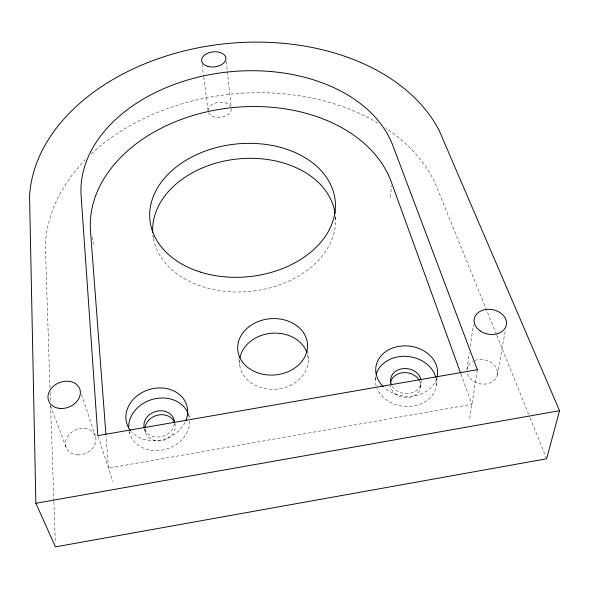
<?xml version="1.0" encoding="UTF-8"?>
<svg xmlns="http://www.w3.org/2000/svg" width="589" height="589" viewBox="0 0 589 589"><rect width="100%" height="100%" fill="white"/><g stroke="black" fill="none" stroke-linecap="round" stroke-linejoin="round"><path stroke-width="0.44" stroke-dasharray="2.94 2.21" d="M375.362 379.544L375.48 376.099M390.713 197.234L391.206 185.668M420.679 387.017L421.098 382.298M436.353 384.978L437.104 378.079M467.011 369.089L469.359 352.752M470.272 346.406L473.409 324.62M469.705 418.558L477.348 369.708M497.271 374.921L505.539 329.457M496.394 334.368L434.851 182.502A200.856 146.609 -6.1 0 0 385.169 127.688M496.733 335.222L529.754 417.027M530.1 417.873L546.261 457.925M50.551 405.939L66.137 447.441M460.959 374.052L471.936 404.312L108.479 468.137L106.049 436.096M81.576 394.446L95.418 436.199M98.098 436.501L112.86 481.493M129.043 431.413L129.514 433.055M92.098 237.036L94.387 245.642M145.402 432.297L144.371 428.402A15.461 12.899 -17.2 0 0 160.679 436.78A15.461 12.899 -17.2 0 0 174.403 423.182M188.568 413.846L189.246 417.181M152.765 235.18L153.648 239.509M238.884 358.686L239.694 364.959M202.123 64.385L203.625 76.091M203.742 76.997L208.027 110.32M226.272 61.455L231.138 106.977M307.833 351.051L308.216 359.18M49.977 387.842L45.331 245.966A200.856 146.609 -6.1 0 1 85.339 159.752M50.131 392.443L50.448 401.632M50.58 405.313L53.871 500.915M53.901 501.835L55.329 543.205M335.583 216.789L335.627 220.323M91.324 153.884A200.856 146.609 -6.1 0 1 378.094 123.234M231.33 108.781A11.662 7.583 -6.5 0 1 221.633 117.248A11.662 7.583 -6.5 0 1 208.587 112.757M208.108 110.423A11.662 7.583 -6.5 0 1 218.121 102.42A11.662 7.583 -6.5 0 1 230.814 106.859M335.48 216.826A91.729 66.52 -6.1 0 1 251.054 291.319A91.729 66.52 -6.1 0 1 153.059 236.056M307.583 354.821A34.398 28.051 -4.8 0 1 276.248 389.182A34.398 28.051 -4.8 0 1 239.583 360.564M419.405 380.575A15.248 12.479 7.5 0 1 409.421 397.391A15.248 12.479 7.5 0 1 390.411 385.611M174.764 423.086A15.388 12.877 -17.4 0 1 161.629 440.66A15.388 12.877 -17.4 0 1 144.975 428.262M474.69 360.49A15.417 12.185 12.3 0 1 496.328 368.28A15.417 12.185 12.3 0 1 486.153 383.984A15.417 12.185 12.3 0 1 467.04 372.292M466.9 370.363A15.417 12.185 12.3 0 1 472.717 361.396M436.663 378.521A31.033 25.128 7 0 1 414.582 395.779A31.033 25.128 7 0 1 384.337 387.614M185.123 422.247A31.327 25.945 -16.9 0 1 159.788 440.263A31.327 25.945 -16.9 0 1 131.325 431.597M436.022 378.403A30.643 25.01 7.4 0 1 413.714 406.012A30.643 25.01 7.4 0 1 377.137 388.644M376.216 386.082A30.643 25.01 7.4 0 1 375.443 378.241M188.539 414.582A30.93 25.813 -17.2 0 1 189.474 418.514M189.687 421.223A30.93 25.813 -17.2 0 1 162.203 450.055A30.93 25.813 -17.2 0 1 129.175 431.737M421.025 380.332A15.321 12.502 7.3 0 1 410.121 393.275A15.321 12.502 7.3 0 1 392.134 386.016M77.615 454.907A15.697 12.789 -24 0 0 95.19 435.573A15.697 12.789 -24 0 0 69.318 434.373A15.697 12.789 -24 0 0 77.615 454.907"/><path stroke-width="0.88" d="M559.55 410.695L546.607 458.779L55.454 546.879L35.863 503.286L29.56 196.358A211.473 147.464 -6.1 0 1 208.8 45.92A211.473 147.464 -6.1 0 1 439.291 130.758L559.55 410.695L35.863 503.286M460.65 373.19L391.361 182.111A153.368 110.069 -6.1 0 0 219.918 109.282A153.368 110.069 -6.1 0 0 90.492 231.006L105.91 434.262M152.735 232.589A91.729 66.52 -6.1 0 1 237.227 159.008A91.729 66.52 -6.1 0 1 335.082 213.365M239.981 357.641A34.398 28.051 -4.8 0 1 249.545 342.091L250.818 341.06A34.398 28.051 -4.8 0 1 287.012 334.905L288.625 335.443A34.398 28.051 -4.8 0 1 306.707 352.008M390.455 383.005A15.248 12.479 7.5 0 1 402.847 372.697A15.248 12.479 7.5 0 1 419.059 379.971M145.049 427.577A15.388 12.877 -17.4 0 1 158.61 414.958A15.388 12.877 -17.4 0 1 174.535 422.453M383.233 386.583A31.033 25.128 7 0 1 398.731 346.406A31.033 25.128 7 0 1 437.023 377.24M130.427 430.507A31.327 25.945 -16.9 0 1 153.714 388.475A31.327 25.945 -16.9 0 1 185.734 420.899M376.172 374.405A30.643 25.01 7.4 0 1 406.02 356.352A30.643 25.01 7.4 0 1 435.705 377.107M128.667 427.695A30.93 25.813 -17.2 0 1 153.795 399.018A30.93 25.813 -17.2 0 1 188.068 413.323M144.202 427.747A15.461 12.899 -17.2 0 1 157.653 411.026A15.461 12.899 -17.2 0 1 174.425 422.497M391.501 384.786A15.321 12.502 7.3 0 1 401.941 368.773A15.321 12.502 7.3 0 1 420.914 379.677M249.184 326.578L247.881 327.617A34.987 28.206 -4.8 0 0 250.885 369.597A34.987 28.206 -4.8 0 0 302.267 360.902A34.987 28.206 -4.8 0 0 287.623 320.887L285.989 320.35A34.987 28.206 -4.8 0 0 249.184 326.578M477.348 369.708L97.818 435.646L81.12 195.798A158.964 110.408 -6.1 0 1 215.684 73.618A158.964 110.408 -6.1 0 1 392.922 145.748L477.348 369.708M200.702 272.155A93.136 66.638 -6.1 0 0 335.288 201.806A93.136 66.638 -6.1 0 0 191.675 157.072A93.136 66.638 -6.1 0 0 200.702 272.155M59.901 408.42A16.654 13.091 -22 0 0 79.846 389.226A16.654 13.091 -22 0 0 52.767 386.877A16.654 13.091 -22 0 0 59.901 408.42M480.168 330.885A16.337 12.435 10.5 0 0 506.349 324.995A16.337 12.435 10.5 0 0 484.401 309.77A16.337 12.435 10.5 0 0 480.168 330.885M208.101 66.461A12.2 7.539 -6.5 0 0 225.926 58.237A12.2 7.539 -6.5 0 0 207.306 53.422A12.2 7.539 -6.5 0 0 208.101 66.461"/></g></svg>
